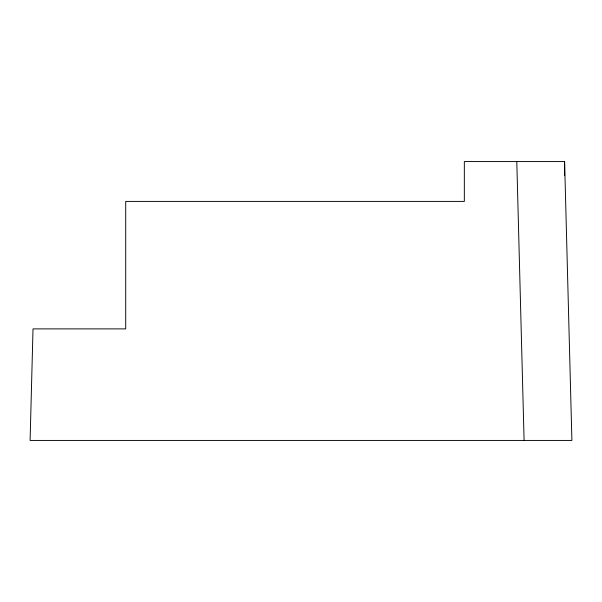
<?xml version="1.0" encoding="UTF-8"?>
<svg xmlns="http://www.w3.org/2000/svg" width="602" height="602" viewBox="0 0 602 602"><rect width="100%" height="100%" fill="white"/><g stroke="black" fill="none" stroke-linecap="round" stroke-linejoin="round"><path stroke-width="0.9" d="M564.601 161.569L464.338 161.569L464.338 201.407L125.713 201.407L125.713 328.888L33.02 328.888L30.1 440.431L571.9 440.431L564.601 161.569L564.601 175.649M516.794 161.569L524.094 440.431"/></g></svg>
